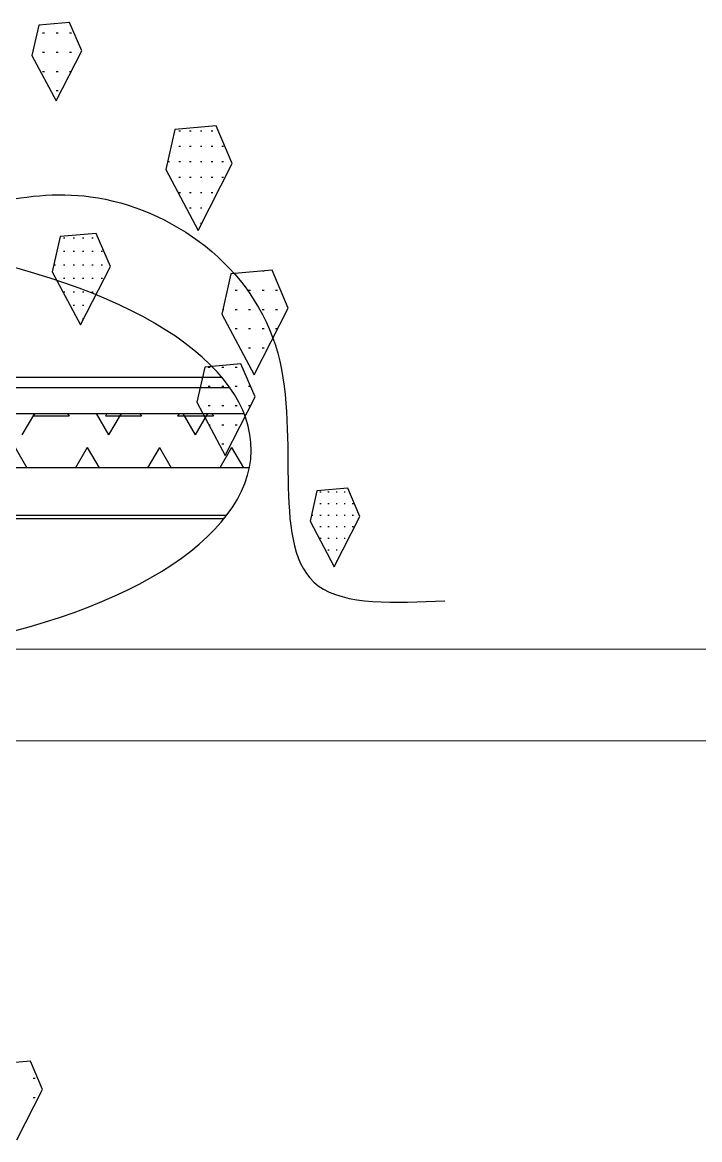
# Model space of a CAD drawing. Header units: millimetres. Extents: x 757294 to 891425, y -262592 to 287632.
# Drawn here: x 842490.6 to 842638.6, y -222381.5 to -222137.1 of the extents above; entities that cross this region are included whole.
import ezdxf

# ---------------------------------------------------------------- set-up
doc = ezdxf.new("R2010")
doc.units = ezdxf.units.MM
doc.header["$LTSCALE"] = 4
doc.layers.add('家具内线', color=8, linetype='Continuous')
doc.layers.add('家具外线', color=4, linetype='Continuous')
doc.layers.add('家具外轮廓线', color=3, linetype='Continuous', lineweight=15)

# ---------------------------------------------------------------- blocks, each defined once
blk = doc.blocks.new('1')
at = {"layer": '家具内线'}
for p, q in [((96729.57, 7991.38), (96732.24, 7997.61)), ((96732.24, 7997.61), (96738.98, 7997)), ((96738.98, 7997), (96740.48, 7990.39)), ((96731.82, 7995.21), (96732.24, 7995.21)), ((96734.76, 7995.21), (96735.18, 7995.21)), ((96737.71, 7995.21), (96738.13, 7995.21)), ((96735.19, 7980.43), (96729.57, 7991.38)), ((96731.82, 7991.01), (96732.24, 7991.01)), ((96734.76, 7991.01), (96735.18, 7991.01)), ((96740.48, 7990.39), (96735.19, 7980.43)), ((96737.71, 7991.01), (96738.13, 7991.01)), ((96731.92, 7986.8), (96732.24, 7986.8)), ((96734.76, 7986.8), (96735.18, 7986.8)), ((96737.71, 7986.8), (96738.13, 7986.8)), ((96734.76, 7982.6), (96735.18, 7982.6)), ((96696.69, 7966.71), (96700.24, 7975.01)), ((96700.24, 7975.01), (96709.24, 7974.19)), ((96709.24, 7974.19), (96711.24, 7965.39)), ((96700.97, 7973.8), (96701.31, 7973.8)), ((96703.33, 7973.8), (96703.66, 7973.8)), ((96705.68, 7973.8), (96706.02, 7973.8)), ((96708.04, 7973.8), (96708.37, 7973.8)), ((96698.62, 7970.44), (96698.96, 7970.44)), ((96700.97, 7970.44), (96701.31, 7970.44)), ((96703.33, 7970.44), (96703.66, 7970.44)), ((96705.68, 7970.44), (96706.02, 7970.44)), ((96708.04, 7970.44), (96708.37, 7970.44)), ((96704.18, 7952.11), (96696.69, 7966.71)), ((96698.62, 7967.07), (96698.96, 7967.07)), ((96700.97, 7967.07), (96701.31, 7967.07)), ((96703.33, 7967.07), (96703.66, 7967.07)), ((96705.68, 7967.07), (96706.02, 7967.07)), ((96708.04, 7967.07), (96708.37, 7967.07)), ((96710.39, 7967.07), (96710.73, 7967.07)), ((96711.24, 7965.39), (96704.18, 7952.11)), ((96698.62, 7963.71), (96698.96, 7963.71)), ((96700.97, 7963.71), (96701.31, 7963.71)), ((96703.33, 7963.71), (96703.66, 7963.71)), ((96705.68, 7963.71), (96706.02, 7963.71)), ((96708.04, 7963.71), (96708.37, 7963.71)), ((96700.97, 7960.35), (96701.31, 7960.35)), ((96703.33, 7960.35), (96703.66, 7960.35)), ((96705.68, 7960.35), (96706.02, 7960.35)), ((96708.04, 7960.35), (96708.37, 7960.35)), ((96703.33, 7956.98), (96703.66, 7956.98)), ((96705.68, 7956.98), (96706.02, 7956.98)), ((96703.41, 7953.62), (96703.66, 7953.62)), ((96723.33, 7944.2), (96726.44, 7951.46)), ((96726.44, 7951.46), (96734.31, 7950.75)), ((96727.08, 7950.41), (96727.37, 7950.41)), ((96729.14, 7950.41), (96729.43, 7950.41)), ((96731.2, 7950.41), (96731.49, 7950.41)), ((96733.26, 7950.41), (96733.55, 7950.41)), ((96734.31, 7950.75), (96736.06, 7943.05)), ((96725.02, 7947.46), (96725.31, 7947.46)), ((96727.08, 7947.46), (96727.37, 7947.46)), ((96729.14, 7947.46), (96729.43, 7947.46)), ((96731.2, 7947.46), (96731.49, 7947.46)), ((96733.26, 7947.46), (96733.55, 7947.46)), ((96684.45, 7935.12), (96688, 7943.42)), ((96688, 7943.42), (96697, 7942.61)), ((96690.12, 7943.23), (96689.74, 7943.23)), ((96697, 7942.61), (96699, 7933.81)), ((96729.88, 7931.43), (96723.33, 7944.2)), ((96725.02, 7944.52), (96725.31, 7944.52)), ((96727.08, 7944.52), (96727.37, 7944.52)), ((96729.14, 7944.52), (96729.43, 7944.52)), ((96736.06, 7943.05), (96729.88, 7931.43)), ((96731.2, 7944.52), (96731.49, 7944.52)), ((96733.26, 7944.52), (96733.55, 7944.52)), ((96735.32, 7944.52), (96735.61, 7944.52)), ((96725.02, 7941.58), (96725.31, 7941.58)), ((96727.08, 7941.58), (96727.37, 7941.58)), ((96729.14, 7941.58), (96729.43, 7941.58)), ((96731.2, 7941.58), (96731.49, 7941.58)), ((96733.26, 7941.58), (96733.55, 7941.58)), ((96687.22, 7939.03), (96686.8, 7939.03)), ((96690.17, 7939.03), (96689.74, 7939.03)), ((96693.11, 7939.03), (96692.69, 7939.03)), ((96696.05, 7939.03), (96695.63, 7939.03)), ((96727.08, 7938.63), (96727.37, 7938.63)), ((96729.14, 7938.63), (96729.43, 7938.63)), ((96731.2, 7938.63), (96731.49, 7938.63)), ((96733.26, 7938.63), (96733.55, 7938.63)), ((96691.94, 7920.53), (96684.45, 7935.12)), ((96687.22, 7934.82), (96686.8, 7934.82)), ((96690.17, 7934.82), (96689.74, 7934.82)), ((96693.11, 7934.82), (96692.69, 7934.82)), ((96696.05, 7934.82), (96695.63, 7934.82)), ((96698.77, 7934.82), (96698.57, 7934.82)), ((96729.14, 7935.69), (96729.43, 7935.69)), ((96731.2, 7935.69), (96731.49, 7935.69)), ((96699, 7933.81), (96691.94, 7920.53)), ((96729.21, 7932.75), (96729.43, 7932.75)), ((96687.22, 7930.62), (96686.8, 7930.62)), ((96690.17, 7930.62), (96689.74, 7930.62)), ((96693.11, 7930.62), (96692.69, 7930.62)), ((96696.05, 7930.62), (96695.63, 7930.62)), ((96690.17, 7926.41), (96689.74, 7926.41)), ((96693.11, 7926.41), (96692.69, 7926.41)), ((96691.71, 7915.67), (96694.82, 7922.94)), ((96694.82, 7922.94), (96702.69, 7922.22)), ((96692.84, 7922.21), (96692.69, 7922.21)), ((96696.05, 7922.21), (96695.63, 7922.21)), ((96698.99, 7922.21), (96698.57, 7922.21)), ((96701.94, 7922.21), (96701.52, 7922.21)), ((96702.69, 7922.22), (96704.44, 7914.52)), ((96693.11, 7918.01), (96692.71, 7918.01)), ((96696.05, 7918.01), (96695.63, 7918.01)), ((96698.99, 7918.01), (96698.57, 7918.01)), ((96905.72, 7920.04), (96699.02, 7920.04)), ((96701.94, 7918.01), (96701.52, 7918.01)), ((96698.26, 7902.9), (96691.71, 7915.67)), ((96697.17, 7917.66), (96907.57, 7917.66)), ((96693.11, 7913.8), (96692.69, 7913.8)), ((96696.05, 7913.8), (96695.63, 7913.8)), ((96704.44, 7914.52), (96698.26, 7902.9)), ((96698.99, 7913.8), (96698.57, 7913.8)), ((96701.94, 7913.8), (96701.52, 7913.8)), ((96910.63, 7912.09), (96694.11, 7912.09)), ((96701.15, 7912.09), (96700.79, 7911.46)), ((96700.79, 7911.46), (96708.67, 7911.46)), ((96704.73, 7907.36), (96702, 7912.09)), ((96704.73, 7907.36), (96707.45, 7912.09)), ((96708.31, 7912.09), (96708.67, 7911.46)), ((96716.91, 7912.09), (96716.55, 7911.46)), ((96716.55, 7911.46), (96724.43, 7911.46)), ((96723.65, 7907.36), (96720.92, 7912.09)), ((96723.65, 7907.36), (96726.37, 7912.09)), ((96724.07, 7912.09), (96724.43, 7911.46)), ((96732.68, 7912.09), (96732.32, 7911.46)), ((96732.32, 7911.46), (96740.2, 7911.46)), ((96742.57, 7907.36), (96739.84, 7912.09)), ((96739.84, 7912.09), (96740.2, 7911.46)), ((96696.05, 7909.6), (96695.63, 7909.6)), ((96698.99, 7909.6), (96698.57, 7909.6)), ((96701.82, 7909.6), (96701.52, 7909.6)), ((96696.84, 7904.63), (96694.26, 7900.15)), ((96696.84, 7904.63), (96699.43, 7900.15)), ((96698.99, 7905.39), (96698.57, 7905.39)), ((96712.61, 7904.63), (96710.02, 7900.15)), ((96712.61, 7904.63), (96715.2, 7900.15)), ((96728.38, 7904.63), (96725.79, 7900.15)), ((96728.38, 7904.63), (96730.96, 7900.15)), ((96744.14, 7904.63), (96741.55, 7900.15)), ((96692.96, 7900.15), (96911.78, 7900.15)), ((96668.78, 7889.5), (96671.45, 7895.72)), ((96671.45, 7895.72), (96678.19, 7895.11)), ((96671.99, 7894.82), (96672.24, 7894.82)), ((96673.76, 7894.82), (96674.01, 7894.82)), ((96675.52, 7894.82), (96675.78, 7894.82)), ((96677.29, 7894.82), (96677.54, 7894.82)), ((96678.19, 7895.11), (96679.69, 7888.51)), ((96670.23, 7892.3), (96670.48, 7892.3)), ((96671.99, 7892.3), (96672.24, 7892.3)), ((96673.76, 7892.3), (96674.01, 7892.3)), ((96675.52, 7892.3), (96675.78, 7892.3)), ((96677.29, 7892.3), (96677.54, 7892.3)), ((96674.4, 7878.55), (96668.78, 7889.5)), ((96670.23, 7889.77), (96670.48, 7889.77)), ((96671.99, 7889.77), (96672.24, 7889.77)), ((96673.76, 7889.77), (96674.01, 7889.77)), ((96679.69, 7888.51), (96674.4, 7878.55)), ((96675.52, 7889.77), (96675.78, 7889.77)), ((96677.29, 7889.77), (96677.54, 7889.77)), ((96679.06, 7889.77), (96679.31, 7889.77)), ((96906.86, 7889.8), (96697.88, 7889.8)), ((96698.51, 7889.01), (96906.24, 7889.01)), ((96670.23, 7887.25), (96670.48, 7887.25)), ((96671.99, 7887.25), (96672.24, 7887.25)), ((96673.76, 7887.25), (96674.01, 7887.25)), ((96675.52, 7887.25), (96675.78, 7887.25)), ((96677.29, 7887.25), (96677.54, 7887.25)), ((96671.99, 7884.73), (96672.24, 7884.73)), ((96673.76, 7884.73), (96674.01, 7884.73)), ((96675.52, 7884.73), (96675.78, 7884.73)), ((96677.29, 7884.73), (96677.54, 7884.73)), ((96673.76, 7882.2), (96674.01, 7882.2)), ((96675.52, 7882.2), (96675.78, 7882.2)), ((96673.82, 7879.68), (96674.01, 7879.68)), ((96738.14, 7764.18), (96740.8, 7770.41)), ((96740.8, 7770.41), (96747.55, 7769.79)), ((96740.2, 7766.65), (96739.78, 7766.65)), ((96743.75, 7753.23), (96738.14, 7764.18)), ((96740.2, 7762.45), (96739.78, 7762.45))]:
    blk.add_line(p, q, dxfattribs=at)
at = {"layer": '家具外线', "extrusion": (0, 0, -1)}
blk.add_ellipse((96802.37, 7904.22), major_axis=(109.82, 0), ratio=0.426162, start_param=1.934581, end_param=4.335104, dxfattribs=at)
at = {"layer": '家具外线'}
blk.add_spline([(96771.91, 7950.63), (96727.67, 7959.47), (96686.75, 7925.22), (96677.9, 7874.4), (96650.25, 7871.09)], degree=3, dxfattribs=at)

msp = doc.modelspace()

# ---------------------------------------------------------------- linework, layer by layer
at = {"layer": '家具外轮廓线', "color": 1, "ltscale": 5}
for p, q in [((843021.16, -222274.21), (841621.16, -222274.21)), ((843021.16, -222294.21), (841621.16, -222294.21))]:
    msp.add_line(p, q, dxfattribs=at)

# ---------------------------------------------------------------- block references
at = {"layer": '家具内线', "xscale": -1}
msp.add_blockref('1', (939233.16, -230134.69), dxfattribs=at)

doc.saveas('drawing.dxf')
